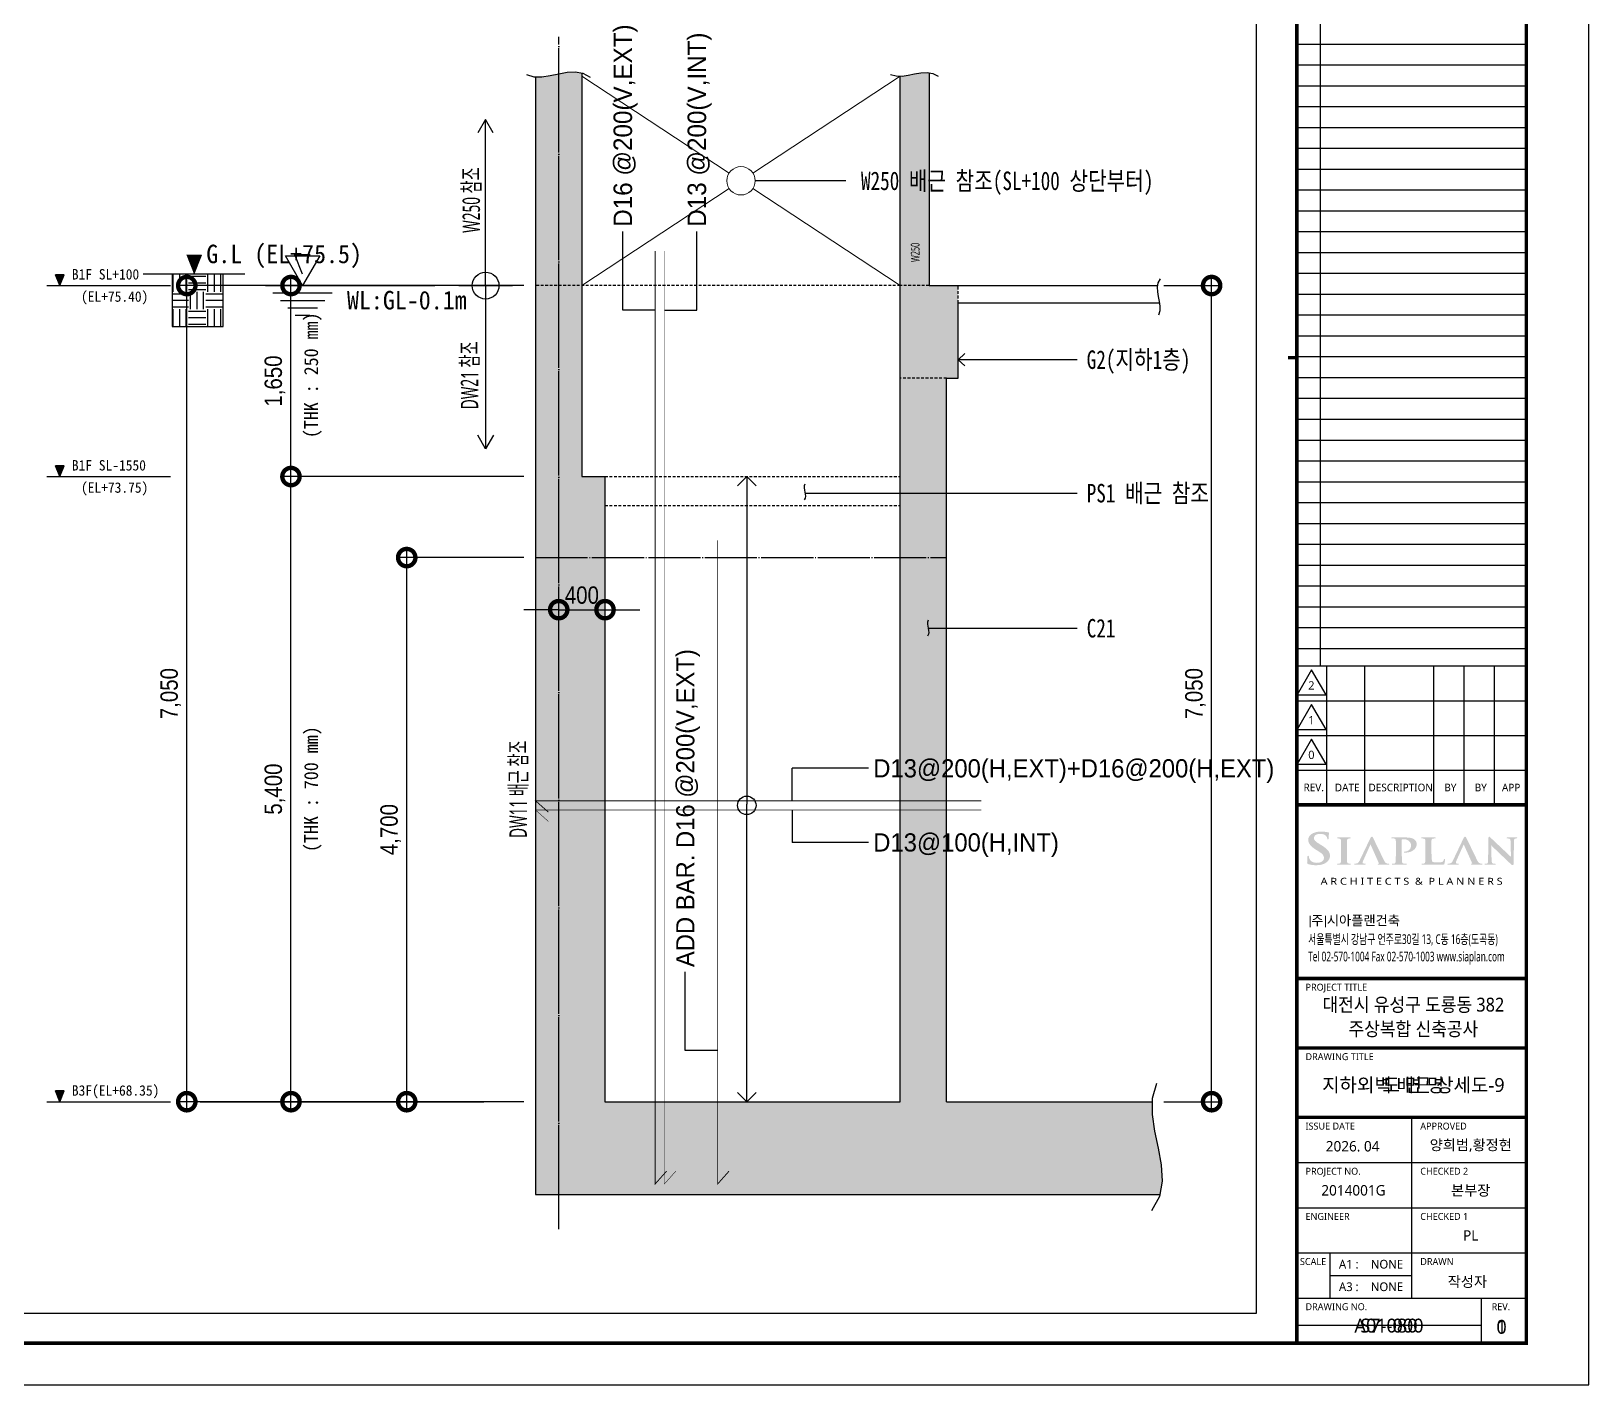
# Model space of a CAD drawing. Header units: millimetres. Extents: x 0 to 252030, y -124740 to 196020.
# Drawn here: x 238573 to 252030, y -71280 to -59587 of the extents above; entities that cross this region are included whole.
import ezdxf
from ezdxf.enums import TextEntityAlignment as Align

# ---------------------------------------------------------------- set-up
doc = ezdxf.new("R2010")
doc.units = ezdxf.units.MM
doc.header["$LTSCALE"] = 30
for name, pattern in [('CEN', [62, 60, -1, 0, -1]), ('CENTER', [32.5, 30, -1, 0.5, -1]), ('H', [1.3, 0.8, -0.5]), ('HIDDEN', [2, 1, -1])]:
    doc.linetypes.add(name, pattern=pattern)
doc.layers.get('DEFPOINTS').update_dxf_attribs({"color": 142})
for name, color, linetype in [('+S-구조단면', 2, 'Continuous'), ('0-SEC1', 3, 'Continuous'), ('0-TEXT', 3, 'Continuous'), ('0-지시선', 7, 'Continuous'), ('AA-SHEET-TEXT', 3, 'Continuous'), ('CEN', 1, 'CEN'), ('S-CON', 2, 'Continuous'), ('S-EXT BAR', 3, 'Continuous'), ('S-INT BAR', 3, 'HIDDEN'), ('S-SYM', 5, 'Continuous'), ('S-배근 구간선', 31, 'CENTER'), ('TABLE-1', 3, 'Continuous'), ('X-PLAN-B1F$0$A-DIM', 7, 'Continuous'), ('XR-FORM_(도룡동)$0$Sheet', 7, 'Continuous'), ('XR-FORM_(도룡동)$0$TEXT', 3, 'Continuous')]:
    doc.layers.add(name, color=color, linetype=linetype)
doc.styles.get("Standard").update_dxf_attribs({"font": 'malgun.ttf'})
doc.styles.add('X-PLAN-B1F$0$Gdim', font='Dotum.ttf', dxfattribs={"width": 0.9})
doc.styles.add('XR-FORM$0$맑은고딕', font='malgun.ttf')
doc.styles.add('XR-FORM_(도룡동)$0$맑은고딕', font='malgun.ttf')
doc.styles.add('XR-FORM_(도룡동)$0$충북옥천_FORM$0$맑은고딕', font='malgun.ttf')
doc.styles.add('XR-FORM_(도룡동)$1$맑은고딕', font='malgun.ttf')
doc.styles.add('XR-FORM_(도룡동)$2$맑은고딕', font='malgun.ttf')
doc.styles.add('XR-FORM_(도룡동)$3$맑은고딕', font='malgun.ttf')
doc.styles.add('돋음체', font='DotumChe.ttf')
doc.styles.add('맑은고딕', font='malgun.ttf')
doc.styles.add('스타일1', font='Gulim.ttf')
doc.dimstyles.new('X-PLAN-B1F$0$Gdim200', dxfattribs={"dimscale": 200, "dimtxt": 3, "dimasz": 6, "dimexe": 1.5, "dimexo": 2, "dimgap": 1, "dimtad": 1, "dimdec": 0, "dimzin": 0, "dimdsep": 46, "dimlunit": 6, "dimtxsty": 'X-PLAN-B1F$0$Gdim', "dimblk": 'X-PLAN-B1F$0$_DotSmall', "dimcen": 1.5, "dimdle": 1.5, "dimclrd": 1, "dimclre": 1, "dimclrt": 256, "dimazin": 0, "dimtfac": 1, "dimtdec": 0, "dimtix": 1, "dimtmove": 2, "dimatfit": 3, "dimldrblk": 'X-PLAN-B1F$0$_DotSmall', "dimfxl": 1.5, "dimtolj": 1, "dimtzin": 0, "dimlwd": -1, "dimlwe": -1, "dimarcsym": 0})
doc.dimstyles.new('배근범위', dxfattribs={"dimscale": 80, "dimtxt": 1e-06, "dimasz": 2, "dimexe": 0, "dimexo": 0, "dimgap": 0, "dimtad": 1, "dimdec": 0, "dimzin": 0, "dimdsep": 46, "dimlunit": 6, "dimtxsty": 'Standard', "dimblk": 'OPEN90', "dimcen": 0, "dimdle": 2, "dimclrd": 256, "dimclre": 256, "dimclrt": 256, "dimadec": 0, "dimazin": 0, "dimtfac": 1, "dimtdec": 0, "dimtix": 1, "dimtmove": 2, "dimatfit": 3, "dimldrblk": 'DIMDOT', "dimfxl": 1, "dimtolj": 1, "dimtzin": 0, "dimarcsym": 0})

# ---------------------------------------------------------------- blocks, each defined once
blk = doc.blocks.new('XR-FORM_(도룡동)$0$S')
at = {"layer": 'XR-FORM_(도룡동)$0$Sheet'}
h = blk.add_hatch(color=6, dxfattribs=at)
edge = h.paths.add_edge_path()
edge.add_spline(control_points=[(76338, 15545), (76338, 15545), (76295, 15571), (76295, 15571), (76172, 15645), (76132, 15687), (76132, 15744), (76132, 15817), (76203, 15865), (76313, 15865), (76409, 15865), (76454, 15832), (76479, 15807), (76511, 15775), (76518, 15737), (76518, 15729), (76518, 15711), (76524, 15702), (76538, 15702), (76557, 15702), (76559, 15724), (76559, 15744), (76559, 15811), (76562, 15848), (76564, 15870), (76564, 15870), (76565, 15890), (76565, 15890), (76565, 15905), (76548, 15908), (76540, 15909), (76494, 15919), (76430, 15930), (76333, 15930), (76119, 15930), (75970, 15833), (75970, 15695), (75970, 15588), (76037, 15502), (76202, 15401), (76202, 15401), (76273, 15357), (76273, 15357), (76398, 15281), (76423, 15225), (76423, 15165), (76423, 15099), (76352, 15030), (76220, 15030), (76155, 15030), (76041, 15045), (76002, 15150), (75994, 15172), (75988, 15197), (75988, 15211), (75988, 15217), (75988, 15236), (75968, 15236), (75948, 15236), (75946, 15209), (75945, 15201), (75945, 15201), (75945, 15197), (75945, 15197), (75943, 15174), (75938, 15104), (75938, 15040), (75938, 15011), (75943, 15004), (75970, 14994), (76035, 14972), (76103, 14962), (76198, 14962), (76298, 14962), (76379, 14979), (76447, 15013), (76575, 15079), (76595, 15177), (76595, 15230), (76595, 15347), (76528, 15430), (76338, 15545)], knot_values=[0, 0, 0, 0, 1, 1, 1, 2, 2, 2, 3, 3, 3, 4, 4, 4, 5, 5, 5, 6, 6, 6, 7, 7, 7, 8, 8, 8, 9, 9, 9, 10, 10, 10, 11, 11, 11, 12, 12, 12, 13, 13, 13, 14, 14, 14, 15, 15, 15, 16, 16, 16, 17, 17, 17, 18, 18, 18, 19, 19, 19, 20, 20, 20, 21, 21, 21, 22, 22, 22, 23, 23, 23, 24, 24, 24, 25, 25, 25, 26, 26, 26, 27, 27, 27, 27], degree=3, periodic=0)
h = blk.add_hatch(color=6, dxfattribs=at)
edge = h.paths.add_edge_path()
edge.add_spline(control_points=[(77180, 15007), (77180, 15007), (77166, 15007), (77166, 15007), (77156, 15007), (77148, 15007), (77134, 15009), (77098, 15014), (77093, 15029), (77089, 15056), (77084, 15098), (77084, 15641), (77086, 15677), (77089, 15714), (77100, 15725), (77131, 15729), (77143, 15731), (77153, 15732), (77163, 15732), (77163, 15732), (77180, 15732), (77180, 15732), (77188, 15732), (77195, 15739), (77195, 15747), (77195, 15755), (77188, 15761), (77180, 15761), (77180, 15761), (76814, 15761), (76814, 15761), (76806, 15761), (76800, 15755), (76800, 15747), (76800, 15739), (76806, 15732), (76814, 15732), (76814, 15732), (76832, 15732), (76832, 15732), (76847, 15732), (76860, 15730), (76871, 15728), (76897, 15723), (76909, 15710), (76912, 15677), (76912, 15677), (76912, 15677), (76912, 15677), (76914, 15650), (76915, 15103), (76908, 15057), (76904, 15025), (76895, 15014), (76873, 15011), (76858, 15008), (76843, 15007), (76827, 15007), (76826, 15007), (76814, 15007), (76814, 15007), (76806, 15007), (76800, 15000), (76800, 14992), (76800, 14984), (76806, 14977), (76814, 14977), (76814, 14977), (77180, 14977), (77180, 14977), (77188, 14977), (77195, 14984), (77195, 14992), (77195, 15000), (77188, 15007), (77180, 15007)], knot_values=[0, 0, 0, 0, 1, 1, 1, 2, 2, 2, 3, 3, 3, 4, 4, 4, 5, 5, 5, 6, 6, 6, 7, 7, 7, 8, 8, 8, 9, 9, 9, 10, 10, 10, 11, 11, 11, 12, 12, 12, 13, 13, 13, 14, 14, 14, 15, 15, 15, 16, 16, 16, 17, 17, 17, 18, 18, 18, 19, 19, 19, 20, 20, 20, 21, 21, 21, 22, 22, 22, 23, 23, 23, 24, 24, 24, 25, 25, 25, 25], degree=3, periodic=0)
h = blk.add_hatch(color=6, dxfattribs=at)
edge = h.paths.add_edge_path()
edge.add_spline(control_points=[(78289, 15008), (78289, 15008), (78256, 15008), (78256, 15008), (78252, 15008), (78248, 15009), (78243, 15010), (78220, 15014), (78192, 15028), (78158, 15085), (78158, 15085), (77848, 15727), (77836, 15749), (77824, 15773), (77816, 15784), (77802, 15784), (77787, 15784), (77771, 15771), (77757, 15741), (77757, 15741), (77450, 15097), (77450, 15097), (77424, 15042), (77401, 15015), (77350, 15010), (77342, 15009), (77328, 15008), (77317, 15008), (77317, 15008), (77304, 15008), (77304, 15008), (77298, 15008), (77292, 15002), (77292, 14994), (77292, 14987), (77298, 14980), (77304, 14980), (77304, 14980), (77609, 14980), (77609, 14980), (77615, 14980), (77621, 14987), (77621, 14994), (77621, 15002), (77615, 15008), (77609, 15008), (77609, 15008), (77576, 15008), (77576, 15008), (77539, 15008), (77534, 15021), (77534, 15033), (77534, 15044), (77540, 15068), (77552, 15094), (77552, 15094), (77762, 15561), (77762, 15561), (77762, 15561), (78005, 15016), (78004, 15016), (78005, 15014), (78005, 15012), (78004, 15010), (78003, 15008), (78001, 15008), (77998, 15008), (77998, 15008), (77984, 15008), (77984, 15008), (77978, 15008), (77972, 15002), (77972, 14994), (77972, 14987), (77978, 14980), (77984, 14980), (77984, 14980), (78289, 14980), (78289, 14980), (78295, 14980), (78301, 14987), (78301, 14994), (78301, 15002), (78295, 15008), (78289, 15008)], knot_values=[0, 0, 0, 0, 1, 1, 1, 2, 2, 2, 3, 3, 3, 4, 4, 4, 5, 5, 5, 6, 6, 6, 7, 7, 7, 8, 8, 8, 9, 9, 9, 10, 10, 10, 11, 11, 11, 12, 12, 12, 13, 13, 13, 14, 14, 14, 15, 15, 15, 16, 16, 16, 17, 17, 17, 18, 18, 18, 19, 19, 19, 20, 20, 20, 21, 21, 21, 22, 22, 22, 23, 23, 23, 24, 24, 24, 25, 25, 25, 26, 26, 26, 27, 27, 27, 28, 28, 28, 28], degree=3, periodic=0)
h = blk.add_hatch(color=250, dxfattribs=at)
edge = h.paths.add_edge_path()
edge.add_spline(control_points=[(78762, 15355), (78740, 15355), (78721, 15354), (78721, 15339), (78721, 15329), (78732, 15327), (78739, 15326), (78739, 15326), (78761, 15325), (78768, 15325), (78956, 15325), (79092, 15431), (79092, 15577), (79092, 15629), (79059, 15678), (79025, 15703), (79003, 15719), (78945, 15762), (78781, 15762), (78781, 15762), (78772, 15762), (78771, 15762), (78771, 15762), (78376, 15762), (78376, 15762), (78367, 15762), (78360, 15756), (78360, 15748), (78360, 15740), (78367, 15734), (78376, 15734), (78376, 15734), (78423, 15734), (78423, 15734), (78429, 15733), (78435, 15733), (78438, 15732), (78480, 15725), (78488, 15709), (78491, 15677), (78491, 15677), (78491, 15677), (78491, 15677), (78493, 15651), (78494, 15108), (78487, 15062), (78481, 15030), (78474, 15013), (78453, 15010), (78437, 15007), (78422, 15006), (78407, 15006), (78406, 15006), (78396, 15006), (78396, 15006), (78387, 15006), (78380, 14999), (78380, 14991), (78380, 14983), (78387, 14977), (78396, 14977), (78396, 14977), (78791, 14977), (78791, 14977), (78800, 14977), (78807, 14983), (78807, 14991), (78807, 14999), (78800, 15006), (78791, 15006), (78791, 15006), (78781, 15006), (78781, 15006), (78761, 15006), (78733, 15008), (78715, 15010), (78681, 15013), (78672, 15031), (78668, 15061), (78662, 15105), (78662, 15684), (78662, 15690), (78662, 15699), (78664, 15704), (78669, 15705), (78679, 15708), (78707, 15709), (78729, 15709), (78757, 15709), (78810, 15704), (78857, 15670), (78924, 15623), (78931, 15562), (78931, 15520), (78931, 15418), (78833, 15355), (78762, 15355)], knot_values=[0, 0, 0, 0, 1, 1, 1, 2, 2, 2, 3, 3, 3, 4, 4, 4, 5, 5, 5, 6, 6, 6, 7, 7, 7, 8, 8, 8, 9, 9, 9, 10, 10, 10, 11, 11, 11, 12, 12, 12, 13, 13, 13, 14, 14, 14, 15, 15, 15, 16, 16, 16, 17, 17, 17, 18, 18, 18, 19, 19, 19, 20, 20, 20, 21, 21, 21, 22, 22, 22, 23, 23, 23, 24, 24, 24, 25, 25, 25, 26, 26, 26, 27, 27, 27, 28, 28, 28, 29, 29, 29, 30, 30, 30, 31, 31, 31, 32, 32, 32, 32], degree=3, periodic=0)
h = blk.add_hatch(color=250, dxfattribs=at)
edge = h.paths.add_edge_path()
edge.add_spline(control_points=[(79896, 15147), (79880, 15147), (79878, 15134), (79877, 15128), (79875, 15109), (79860, 15082), (79845, 15069), (79815, 15043), (79768, 15042), (79696, 15042), (79592, 15042), (79561, 15049), (79541, 15063), (79541, 15063), (79541, 15063), (79541, 15063), (79522, 15076), (79515, 15314), (79515, 15460), (79515, 15617), (79515, 15645), (79518, 15677), (79521, 15714), (79532, 15724), (79562, 15729), (79578, 15731), (79599, 15732), (79612, 15732), (79620, 15732), (79633, 15732), (79638, 15739), (79640, 15742), (79641, 15745), (79641, 15748), (79641, 15756), (79634, 15762), (79626, 15762), (79626, 15762), (79235, 15762), (79235, 15762), (79226, 15762), (79220, 15756), (79220, 15748), (79220, 15743), (79222, 15738), (79227, 15736), (79227, 15735), (79229, 15735), (79229, 15734), (79235, 15732), (79243, 15732), (79247, 15732), (79265, 15732), (79280, 15731), (79290, 15729), (79331, 15722), (79340, 15709), (79342, 15677), (79344, 15651), (79345, 15108), (79338, 15062), (79332, 15030), (79326, 15013), (79304, 15010), (79290, 15007), (79276, 15006), (79262, 15006), (79262, 15006), (79245, 15006), (79245, 15006), (79237, 15006), (79230, 14999), (79230, 14991), (79230, 14983), (79237, 14977), (79245, 14977), (79245, 14977), (79615, 14977), (79615, 14977), (79615, 14977), (79805, 14976), (79805, 14976), (79874, 14976), (79882, 14981), (79891, 15006), (79901, 15036), (79910, 15113), (79910, 15125), (79910, 15135), (79910, 15147), (79896, 15147)], knot_values=[0, 0, 0, 0, 1, 1, 1, 2, 2, 2, 3, 3, 3, 4, 4, 4, 5, 5, 5, 6, 6, 6, 7, 7, 7, 8, 8, 8, 9, 9, 9, 10, 10, 10, 11, 11, 11, 12, 12, 12, 13, 13, 13, 14, 14, 14, 15, 15, 15, 16, 16, 16, 17, 17, 17, 18, 18, 18, 19, 19, 19, 20, 20, 20, 21, 21, 21, 22, 22, 22, 23, 23, 23, 24, 24, 24, 25, 25, 25, 26, 26, 26, 27, 27, 27, 28, 28, 28, 29, 29, 29, 30, 30, 30, 30], degree=3, periodic=0)
h = blk.add_hatch(color=250, dxfattribs=at)
edge = h.paths.add_edge_path()
edge.add_spline(control_points=[(80974, 15008), (80974, 15008), (80942, 15008), (80942, 15008), (80937, 15008), (80933, 15009), (80928, 15010), (80905, 15014), (80878, 15028), (80843, 15085), (80843, 15085), (80533, 15727), (80521, 15749), (80509, 15773), (80501, 15784), (80487, 15784), (80472, 15784), (80457, 15771), (80442, 15741), (80442, 15741), (80135, 15097), (80135, 15097), (80109, 15042), (80086, 15015), (80035, 15010), (80027, 15009), (80013, 15008), (80002, 15008), (80002, 15008), (79989, 15008), (79989, 15008), (79983, 15008), (79977, 15002), (79977, 14994), (79977, 14987), (79983, 14980), (79989, 14980), (79989, 14980), (80294, 14980), (80294, 14980), (80300, 14980), (80306, 14987), (80306, 14994), (80306, 15002), (80300, 15008), (80294, 15008), (80294, 15008), (80261, 15008), (80261, 15008), (80224, 15008), (80219, 15021), (80219, 15033), (80219, 15044), (80225, 15068), (80237, 15094), (80237, 15094), (80447, 15561), (80447, 15561), (80447, 15561), (80690, 15016), (80690, 15016), (80690, 15014), (80690, 15012), (80689, 15010), (80688, 15008), (80686, 15008), (80683, 15008), (80683, 15008), (80669, 15008), (80669, 15008), (80663, 15008), (80657, 15002), (80657, 14994), (80657, 14987), (80663, 14980), (80669, 14980), (80669, 14980), (80974, 14980), (80974, 14980), (80980, 14980), (80986, 14987), (80986, 14994), (80986, 15002), (80980, 15008), (80974, 15008)], knot_values=[0, 0, 0, 0, 1, 1, 1, 2, 2, 2, 3, 3, 3, 4, 4, 4, 5, 5, 5, 6, 6, 6, 7, 7, 7, 8, 8, 8, 9, 9, 9, 10, 10, 10, 11, 11, 11, 12, 12, 12, 13, 13, 13, 14, 14, 14, 15, 15, 15, 16, 16, 16, 17, 17, 17, 18, 18, 18, 19, 19, 19, 20, 20, 20, 21, 21, 21, 22, 22, 22, 23, 23, 23, 24, 24, 24, 25, 25, 25, 26, 26, 26, 27, 27, 27, 28, 28, 28, 28], degree=3, periodic=0)
h = blk.add_hatch(color=250, dxfattribs=at)
edge = h.paths.add_edge_path()
edge.add_spline(control_points=[(81976, 15761), (81976, 15761), (81692, 15761), (81692, 15761), (81686, 15761), (81681, 15755), (81681, 15747), (81681, 15739), (81686, 15732), (81692, 15732), (81692, 15732), (81700, 15732), (81702, 15732), (81718, 15732), (81744, 15732), (81760, 15726), (81783, 15717), (81794, 15705), (81795, 15641), (81795, 15641), (81806, 15233), (81806, 15224), (81806, 15224), (81806, 15202), (81806, 15202), (81797, 15210), (81212, 15762), (81212, 15762), (81199, 15775), (81187, 15784), (81176, 15784), (81158, 15784), (81158, 15750), (81158, 15740), (81158, 15740), (81148, 15134), (81148, 15134), (81147, 15045), (81143, 15018), (81117, 15011), (81101, 15006), (81079, 15006), (81068, 15006), (81067, 15006), (81057, 15006), (81057, 15006), (81051, 15006), (81046, 14999), (81046, 14991), (81046, 14983), (81051, 14976), (81057, 14976), (81057, 14976), (81353, 14976), (81353, 14976), (81359, 14976), (81364, 14983), (81364, 14991), (81364, 14999), (81359, 15006), (81353, 15006), (81353, 15006), (81342, 15006), (81340, 15006), (81324, 15006), (81303, 15006), (81284, 15013), (81268, 15018), (81251, 15035), (81248, 15122), (81248, 15122), (81237, 15522), (81236, 15534), (81241, 15530), (81780, 15014), (81821, 14978), (81833, 14966), (81851, 14966), (81864, 14966), (81880, 14966), (81882, 14986), (81882, 15002), (81882, 15002), (81894, 15649), (81894, 15649), (81895, 15706), (81903, 15722), (81931, 15729), (81944, 15732), (81952, 15732), (81963, 15732), (81965, 15732), (81976, 15732), (81976, 15732), (81982, 15732), (81987, 15739), (81987, 15747), (81987, 15755), (81982, 15761), (81976, 15761)], knot_values=[0, 0, 0, 0, 1, 1, 1, 2, 2, 2, 3, 3, 3, 4, 4, 4, 5, 5, 5, 6, 6, 6, 7, 7, 7, 8, 8, 8, 9, 9, 9, 10, 10, 10, 11, 11, 11, 12, 12, 12, 13, 13, 13, 14, 14, 14, 15, 15, 15, 16, 16, 16, 17, 17, 17, 18, 18, 18, 19, 19, 19, 20, 20, 20, 21, 21, 21, 22, 22, 22, 23, 23, 23, 24, 24, 24, 25, 25, 25, 26, 26, 26, 27, 27, 27, 28, 28, 28, 29, 29, 29, 30, 30, 30, 31, 31, 31, 32, 32, 32, 33, 33, 33, 33], degree=3, periodic=0)
at = {"layer": 'DEFPOINTS'}
for p, q in [((76315, 52073), (76315, 20700)), ((82250, 38596), (75640, 38596)), ((82250, 37996), (75640, 37996)), ((82250, 37396), (75640, 37396)), ((82250, 36796), (75640, 36796)), ((82250, 36196), (75640, 36196)), ((82250, 35596), (75640, 35596)), ((82250, 34996), (75640, 34996)), ((82250, 34396), (75640, 34396)), ((82250, 33796), (75640, 33796)), ((82250, 33196), (75640, 33196)), ((82250, 32596), (75640, 32596)), ((82250, 31996), (75640, 31996)), ((82250, 31396), (75640, 31396)), ((82250, 30796), (75640, 30796)), ((82250, 30196), (75640, 30196)), ((82250, 29596), (75640, 29596)), ((82250, 28996), (75640, 28996)), ((82250, 28396), (75640, 28396)), ((82250, 27796), (75640, 27796)), ((82250, 27196), (75640, 27196)), ((82250, 26596), (75640, 26596)), ((82250, 25996), (75640, 25996)), ((82250, 25396), (75640, 25396)), ((82250, 24796), (75640, 24796)), ((82250, 24196), (75640, 24196)), ((82250, 23596), (75640, 23596)), ((82250, 22996), (75640, 22996)), ((82250, 22396), (75640, 22396)), ((82250, 21796), (75640, 21796)), ((82250, 21196), (75640, 21196)), ((80950, 1706), (75640, 1706))]:
    blk.add_line(p, q, dxfattribs=at)
at = {"layer": 'XR-FORM_(도룡동)$0$Sheet'}
for p, q in [((75590, 20700), (82204, 20700)), ((76490, 20700), (76490, 16700)), ((77590, 20700), (77590, 16700)), ((79575, 20700), (79575, 16700)), ((80450, 20700), (80450, 16700)), ((81325, 20700), (81325, 16700)), ((75640, 19700), (82254, 19700)), ((75640, 18700), (82254, 18700)), ((75640, 17700), (82254, 17700)), ((78945, 7700), (78945, 2500)), ((75640, 6400), (82250, 6400)), ((75640, 5100), (82250, 5100)), ((75640, 3800), (82250, 3800)), ((76591, 3798), (76591, 2500)), ((76591, 3149), (78945, 3149)), ((75640, 2500), (82250, 2500)), ((80950, 2500), (80950, 1200))]:
    blk.add_line(p, q, dxfattribs=at)
at = {"layer": 'XR-FORM_(도룡동)$0$Sheet', "const_width": 100}
blk.add_lwpolyline([(1850, 57950), (82250, 57950), (82250, 1200), (1850, 1200)], close=True, dxfattribs=at)
for points in [[(75640, 57950), (75640, 1200)], [(75640, 16700), (82250, 16700)], [(75640, 11700), (82250, 11700)], [(75640, 9700), (82250, 9700)], [(75640, 7700), (82250, 7700)]]:
    blk.add_lwpolyline(points, dxfattribs=at)
at = {"layer": 'XR-FORM_(도룡동)$0$Sheet', "linetype": 'Continuous', "const_width": 100}
blk.add_lwpolyline([(75640, 29575), (75390, 29575)], dxfattribs=at)
at = {"layer": 'XR-FORM_(도룡동)$0$Sheet'}
for points in [[(76065, 20589), (75650, 19869), (76481, 19869)], [(76065, 19589), (75650, 18869), (76481, 18869)], [(76065, 18589), (75650, 17869), (76481, 17869)]]:
    blk.add_lwpolyline(points, close=True, dxfattribs=at)
at = {"layer": 'XR-FORM_(도룡동)$0$Sheet', "color": 3, "const_width": 28}
for points in [[(76026, 13508), (76026, 13172)], [(76466, 13508), (76466, 13172)]]:
    blk.add_lwpolyline(points, dxfattribs=at)
at = {"layer": 'DEFPOINTS', "style": 'XR-FORM_(도룡동)$3$맑은고딕'}
blk.add_text('도 면 명', height=400, dxfattribs=at).set_placement((78996, 8633), align=Align.MIDDLE_CENTER)
at = {"layer": 'XR-FORM_(도룡동)$0$Sheet', "style": 'XR-FORM_(도룡동)$3$맑은고딕'}
for s, height, p in [('2', 240, (76059, 20140)), ('1', 240, (76059, 19140)), ('0', 240, (76059, 18140)), (' REV.', 220, (76090, 17200)), ('DATE', 220, (77090, 17200)), ('DESCRIPTION', 220, (78632, 17200)), ('BY', 220, (80062, 17200)), ('BY', 220, (80938, 17200)), ('APP', 220, (81812, 17200))]:
    blk.add_text(s, height=height, dxfattribs=at).set_placement(p, align=Align.MIDDLE)
at = {"layer": 'XR-FORM_(도룡동)$0$Sheet', "color": 3, "style": 'XR-FORM_(도룡동)$3$맑은고딕', "width": 1.2}
blk.add_text('A R C H I T E C T S  &  P L A N N E R S', height=200, dxfattribs=at).set_placement((78947, 14500), align=Align.MIDDLE_CENTER)
at = {"layer": 'XR-FORM_(도룡동)$0$Sheet', "color": 3, "style": 'XR-FORM_(도룡동)$3$맑은고딕'}
blk.add_text('주 시아플랜건축', height=280, dxfattribs=at).set_placement((76057, 13372), align=Align.MIDDLE_LEFT)
at = {"layer": 'XR-FORM_(도룡동)$0$Sheet', "color": 3, "style": 'XR-FORM_(도룡동)$3$맑은고딕', "width": 0.65}
for s, p in [('서울특별시 강남구 언주로30길 13, C동 16층(도곡동)', (75966, 12833)), ('Tel 02-570-1004 Fax 02-570-1003 www.siaplan.com', (75966, 12333))]:
    blk.add_text(s, height=280, dxfattribs=at).set_placement(p, align=Align.MIDDLE_LEFT)
at = {"layer": 'XR-FORM_(도룡동)$0$Sheet', "style": 'XR-FORM_(도룡동)$3$맑은고딕'}
for s, p in [('PROJECT TITLE', (75890, 11350)), ('DRAWING TITLE', (75890, 9350)), ('ISSUE DATE', (75890, 7350)), ('APPROVED', (79195, 7350)), ('PROJECT NO. ', (75890, 6050)), ('CHECKED 2 ', (79195, 6050)), ('ENGINEER', (75890, 4750)), ('CHECKED 1 ', (79195, 4750)), ('SCALE', (75730, 3450)), ('DRAWN', (79195, 3450)), ('DRAWING NO.', (75890, 2150)), ('REV.', (81250, 2150))]:
    blk.add_text(s, height=200, dxfattribs=at).set_placement(p)
at = {"layer": 'XR-FORM_(도룡동)$0$TEXT'}
for s, height, style, p in [('2026. 04', 300, 'XR-FORM_(도룡동)$3$맑은고딕', (77247, 6870)), ('A1 : ', 250, 'XR-FORM_(도룡동)$0$충북옥천_FORM$0$맑은고딕', (77179, 3474)), ('A3 : ', 250, 'XR-FORM_(도룡동)$0$충북옥천_FORM$0$맑은고딕', (77179, 2825))]:
    blk.add_text(s, height=height, dxfattribs=dict(at, style=style)).set_placement(p, align=Align.MIDDLE_CENTER)
at = {"layer": 'XR-FORM_(도룡동)$0$TEXT', "style": 'XR-FORM_(도룡동)$3$맑은고딕'}
blk.add_text('양희범,황정현', height=300, dxfattribs=at).set_placement((80649, 6901), align=Align.MIDDLE)
blk = doc.blocks.new('XR-FORM_(도룡동)', base_point=(101.33, -56114.51))
at = {"layer": 'DEFPOINTS'}
blk.add_lwpolyline([(0, 0), (420, 0), (420, 297), (0, 297)], close=True, dxfattribs=at)
at = {"xscale": 0.005, "yscale": 0.005, "zscale": 0.005}
blk.add_blockref('XR-FORM_(도룡동)$0$S', (-0.25, 0), dxfattribs=at)
at = {"layer": 'DEFPOINTS', "style": 'XR-FORM_(도룡동)$3$맑은고딕'}
for s, p in [('2014001G', (386.1, 28.01)), ('본부장', (402.99, 28.01)), ('PL', (402.99, 21.51))]:
    blk.add_text(s, height=1.5, dxfattribs=at).set_placement(p, align=Align.MIDDLE)
for p in [(393.26, 17.37), (393.26, 14.12)]:
    blk.add_text('NONE', height=1.25, dxfattribs=at).set_placement(p, align=Align.MIDDLE_RIGHT)
for s, height, p in [('작성자', 1.5, (402.51, 14.85)), ('A01-000', 2, (391.22, 8.53))]:
    blk.add_text(s, height=height, dxfattribs=at).set_placement(p, align=Align.MIDDLE_CENTER)
at = {"layer": 'XR-FORM_(도룡동)$0$TEXT', "style": 'XR-FORM_(도룡동)$3$맑은고딕', "width": 0.9}
for s, p in [('대전시 유성구 도룡동 382', (394.73, 54.74)), ('주상복합 신축공사', (394.73, 51.24))]:
    blk.add_text(s, height=2, dxfattribs=at).set_placement(p, align=Align.MIDDLE_CENTER)
at = {"layer": 'XR-FORM_(도룡동)$0$TEXT', "style": 'XR-FORM_(도룡동)$3$맑은고딕'}
blk.add_text('1', height=2, dxfattribs=at).set_placement((407.43, 8.35), align=Align.MIDDLE_CENTER)
blk = doc.blocks.new('X-PLAN-B1F$0$_DotSmall')
at = {"color": 0, "linetype": 'ByBlock', "const_width": 0.5}
blk.add_lwpolyline([(-0.0625, 0, 1), (0.0625, 0, 1)], format="xyb", close=True, dxfattribs=at)
blk = doc.blocks.new('*D1467')
at = {"layer": 'DEFPOINTS', "color": 0, "transparency": 16777216}
for p in [(240818, -63434), (242931, -63434), (242931, -68834)]:
    blk.add_point(p, dxfattribs=at)
at = {"layer": 'X-PLAN-B1F$0$A-DIM', "color": 1, "transparency": 16777216}
for p, q in [((240818, -68909), (240818, -63359)), ((242831, -63434), (240743, -63434)), ((242831, -68834), (240743, -68834))]:
    blk.add_line(p, q, dxfattribs=at)
at = {"layer": 'X-PLAN-B1F$0$A-DIM', "color": 1, "transparency": 16777216, "xscale": 300, "yscale": 300, "zscale": 300}
for p, rotation in [((240818, -63434), 90), ((240818, -68834), 270)]:
    blk.add_blockref('X-PLAN-B1F$0$_DotSmall', p, dxfattribs=dict(at, rotation=rotation))
at = {"layer": 'X-PLAN-B1F$0$A-DIM', "transparency": 16777216, "insert": (240679, -66134), "char_height": 150, "attachment_point": 5, "rotation": 90, "style": 'X-PLAN-B1F$0$Gdim'}
blk.add_mtext('\\A1;5,400', dxfattribs=at)
blk = doc.blocks.new('*D1468')
at = {"layer": 'DEFPOINTS', "color": 0, "transparency": 16777216}
for p in [(240818, -61784), (242931, -61784), (242931, -63434)]:
    blk.add_point(p, dxfattribs=at)
at = {"layer": 'X-PLAN-B1F$0$A-DIM', "color": 1, "transparency": 16777216}
for p, q in [((240818, -63509), (240818, -61709)), ((242831, -61784), (240743, -61784)), ((242831, -63434), (240743, -63434))]:
    blk.add_line(p, q, dxfattribs=at)
at = {"layer": 'X-PLAN-B1F$0$A-DIM', "color": 1, "transparency": 16777216, "xscale": 300, "yscale": 300, "zscale": 300}
for p, rotation in [((240818, -61784), 90), ((240818, -63434), 270)]:
    blk.add_blockref('X-PLAN-B1F$0$_DotSmall', p, dxfattribs=dict(at, rotation=rotation))
at = {"layer": 'X-PLAN-B1F$0$A-DIM', "transparency": 16777216, "insert": (240679, -62609), "char_height": 150, "attachment_point": 5, "rotation": 90, "style": 'X-PLAN-B1F$0$Gdim'}
blk.add_mtext('\\A1;1,650', dxfattribs=at)
blk = doc.blocks.new('SOIL LEVEL')
at = {"layer": 'S-SYM'}
for p, q in [((1567, 1135), (-629, 1135)), ((20, 750), (20, 1125)), ((161, 750), (161, 1125)), ((301, 750), (301, 1125)), ((723, 1078), (348, 1078)), ((395, 1125), (395, 1135)), ((536, 1125), (536, 1135)), ((676, 1125), (676, 1135)), ((770, 750), (770, 1125)), ((911, 750), (911, 1125)), ((1051, 750), (1051, 1125)), ((348, 703), (0, 703)), ((723, 938), (348, 938)), ((723, 797), (348, 797)), ((395, 375), (395, 750)), ((536, 375), (536, 750)), ((676, 375), (676, 750)), ((1098, 703), (723, 703)), ((348, 563), (0, 563)), ((348, 422), (0, 422)), ((20, 0), (20, 375)), ((161, 0), (161, 375)), ((301, 0), (301, 375)), ((1098, 563), (723, 563)), ((1098, 422), (723, 422)), ((770, 0), (770, 375)), ((911, 0), (911, 375)), ((1051, 0), (1051, 375)), ((723, 328), (348, 328)), ((723, 188), (348, 188)), ((723, 47), (348, 47))]:
    blk.add_line(p, q, dxfattribs=at)
blk.add_lwpolyline([(1098, 1135), (0, 1135), (0, 0), (1098, 0)], close=True, dxfattribs=at)
blk = doc.blocks.new('WATER LEVEL')
at = {"layer": 'S-SYM'}
for p, q in [((-800, 0), (800, 0)), ((-640, -160), (640, -160)), ((-480, -320), (480, -320)), ((-320, -480), (320, -480)), ((-160, -640), (160, -640))]:
    blk.add_line(p, q, dxfattribs=at)
blk.add_lwpolyline([(0, 0), (-370, 640), (370, 640), (0, 0)], dxfattribs=at)
blk = doc.blocks.new('_Open90')
at = {"color": 0, "linetype": 'ByBlock', "lineweight": -2}
for p, q in [((0, 0), (-1, 0)), ((-0.5, 0.5), (0, 0)), ((0, 0), (-0.5, -0.5))]:
    blk.add_line(p, q, dxfattribs=at)
blk = doc.blocks.new('*D1469')
at = {"layer": '0-지시선', "lineweight": -2, "transparency": 16777216}
for p in [(244756, -63594), (244756, -68674)]:
    blk.add_line(p, (244756, -66264), dxfattribs=at)
at = {"layer": 'DEFPOINTS', "color": 0, "transparency": 16777216}
for p in [(244756, -63434), (244756, -63434), (244756, -68834)]:
    blk.add_point(p, dxfattribs=at)
at = {"layer": '0-지시선', "lineweight": -2, "transparency": 16777216, "xscale": 160, "yscale": 160, "zscale": 160}
for p, rotation in [((244756, -63434), 90), ((244756, -68834), 270)]:
    blk.add_blockref('_Open90', p, dxfattribs=dict(at, rotation=rotation))
at = {"layer": '0-지시선', "transparency": 16777216, "insert": (244756, -66264), "char_height": 0.00008, "attachment_point": 5, "rotation": 90}
blk.add_mtext('\\A1;5,400', dxfattribs=at)
blk = doc.blocks.new('DIMDOT')
at = {"linetype": 'Continuous'}
for p, q in [((0, -2), (0, 2)), ((-2, 0), (2, 0))]:
    blk.add_line(p, q, dxfattribs=at)
for radius in [0.5, 0.25]:
    blk.add_circle((0, 0), radius, dxfattribs=at)
blk = doc.blocks.new('기본근 지시선')
at = {"layer": '0-지시선'}
blk.add_line((1650, 700), (0, 700), dxfattribs=at)
blk.add_lwpolyline([(0, 0), (0, 700)], dxfattribs=at)
blk.add_lwpolyline([(0, 0, 0, 96, 0), (0, 288, 0, 0, 0), (0, 264, 0, 0, 0)], format="xyseb", dxfattribs=at)
blk = doc.blocks.new('기본근 지시선-2')
at = {"layer": '0-지시선'}
blk.add_lwpolyline([(0, 0), (700, 0), (700, 1700)], dxfattribs=at)
blk.add_lwpolyline([(0, 0, 0, 96, 0), (288, 0, 0, 0, 0), (264, 0, 0, 0, 0)], format="xyseb", dxfattribs=at)
blk = doc.blocks.new('*D1470')
at = {"layer": 'DEFPOINTS', "color": 0, "transparency": 16777216}
for p in [(243531, -64584), (243131, -65312), (243531, -65312)]:
    blk.add_point(p, dxfattribs=at)
at = {"layer": 'X-PLAN-B1F$0$A-DIM', "color": 1, "transparency": 16777216}
for p, q in [((243131, -64584), (242831, -64584)), ((243131, -65212), (243131, -64509)), ((243131, -64584), (243531, -64584)), ((243531, -65212), (243531, -64509)), ((243531, -64584), (243831, -64584))]:
    blk.add_line(p, q, dxfattribs=at)
at = {"layer": 'X-PLAN-B1F$0$A-DIM', "color": 1, "transparency": 16777216, "xscale": 300, "yscale": 300, "zscale": 300}
blk.add_blockref('X-PLAN-B1F$0$_DotSmall', (243131, -64584), dxfattribs=at)
at = {"layer": 'X-PLAN-B1F$0$A-DIM', "color": 1, "transparency": 16777216, "xscale": 300, "yscale": 300, "zscale": 300, "rotation": 180}
blk.add_blockref('X-PLAN-B1F$0$_DotSmall', (243531, -64584), dxfattribs=at)
at = {"layer": 'X-PLAN-B1F$0$A-DIM', "transparency": 16777216, "insert": (243331, -64459), "char_height": 150, "attachment_point": 5, "style": 'X-PLAN-B1F$0$Gdim'}
blk.add_mtext('\\A1;400', dxfattribs=at)
blk = doc.blocks.new('*D1471')
at = {"layer": 'DEFPOINTS', "color": 0, "transparency": 16777216}
for p in [(248259, -61784), (248771, -61784), (248259, -68834)]:
    blk.add_point(p, dxfattribs=at)
at = {"layer": 'X-PLAN-B1F$0$A-DIM', "color": 1, "transparency": 16777216}
for p, q in [((248771, -68909), (248771, -61709)), ((248359, -61784), (248846, -61784)), ((248359, -68834), (248846, -68834))]:
    blk.add_line(p, q, dxfattribs=at)
at = {"layer": 'X-PLAN-B1F$0$A-DIM', "color": 1, "transparency": 16777216, "xscale": 300, "yscale": 300, "zscale": 300}
for p, rotation in [((248771, -61784), 90), ((248771, -68834), 270)]:
    blk.add_blockref('X-PLAN-B1F$0$_DotSmall', p, dxfattribs=dict(at, rotation=rotation))
at = {"layer": 'X-PLAN-B1F$0$A-DIM', "transparency": 16777216, "insert": (248632, -65309), "char_height": 150, "attachment_point": 5, "rotation": 90, "style": 'X-PLAN-B1F$0$Gdim'}
blk.add_mtext('\\A1;7,050', dxfattribs=at)
blk = doc.blocks.new('*D1472')
at = {"layer": 'DEFPOINTS', "color": 0, "transparency": 16777216}
for p in [(239918, -61784), (242931, -61784), (242931, -68834)]:
    blk.add_point(p, dxfattribs=at)
at = {"layer": 'X-PLAN-B1F$0$A-DIM', "color": 1, "transparency": 16777216}
for p, q in [((239918, -68909), (239918, -61709)), ((242831, -61784), (239843, -61784)), ((242831, -68834), (239843, -68834))]:
    blk.add_line(p, q, dxfattribs=at)
at = {"layer": 'X-PLAN-B1F$0$A-DIM', "color": 1, "transparency": 16777216, "xscale": 300, "yscale": 300, "zscale": 300}
for p, rotation in [((239918, -61784), 90), ((239918, -68834), 270)]:
    blk.add_blockref('X-PLAN-B1F$0$_DotSmall', p, dxfattribs=dict(at, rotation=rotation))
at = {"layer": 'X-PLAN-B1F$0$A-DIM', "transparency": 16777216, "insert": (239779, -65309), "char_height": 150, "attachment_point": 5, "rotation": 90, "style": 'X-PLAN-B1F$0$Gdim'}
blk.add_mtext('\\A1;7,050', dxfattribs=at)
blk = doc.blocks.new('*D1473')
at = {"layer": 'DEFPOINTS', "color": 0, "transparency": 16777216}
for p in [(241818, -64134), (242931, -64134), (242931, -68834)]:
    blk.add_point(p, dxfattribs=at)
at = {"layer": 'X-PLAN-B1F$0$A-DIM', "color": 1, "transparency": 16777216}
for p, q in [((242831, -64134), (241743, -64134)), ((241818, -68909), (241818, -64059)), ((242831, -68834), (241743, -68834))]:
    blk.add_line(p, q, dxfattribs=at)
at = {"layer": 'X-PLAN-B1F$0$A-DIM', "color": 1, "transparency": 16777216, "xscale": 300, "yscale": 300, "zscale": 300}
for p, rotation in [((241818, -64134), 90), ((241818, -68834), 270)]:
    blk.add_blockref('X-PLAN-B1F$0$_DotSmall', p, dxfattribs=dict(at, rotation=rotation))
at = {"layer": 'X-PLAN-B1F$0$A-DIM', "transparency": 16777216, "insert": (241679, -66484), "char_height": 150, "attachment_point": 5, "rotation": 90, "style": 'X-PLAN-B1F$0$Gdim'}
blk.add_mtext('\\A1;4,700', dxfattribs=at)

msp = doc.modelspace()

# ---------------------------------------------------------------- hatches: boundary and pattern name
at = {"layer": '0-지시선'}
for points in [[(239979.90074, -61684.42371), (239914.22254, -61517.96494), (240045.57893, -61517.96494)], [(238820.99515, -61784.42371), (238784.05117, -61690.79065), (238857.93914, -61690.79065)], [(238820.99515, -63434.42371), (238784.05117, -63340.79065), (238857.93914, -63340.79065)], [(238820.99515, -68834.42371), (238784.05117, -68740.79065), (238857.93914, -68740.79065)]]:
    msp.add_hatch(color=256, dxfattribs=at).paths.add_polyline_path(points)
at = {"layer": 'S-CON', "lineweight": -2}
h = msp.add_hatch(color=251, dxfattribs=at)
h.dxf.hatch_style = 1
h.paths.add_polyline_path([(242930.66062, -59980.2616), (242985.7923, -59980.75943), (243057.67419, -59970.16463), (243130.66062, -59955.06449), (243203.18198, -59942.17341), (243273.66868, -59938.20581), (243330.66062, -59948.1503), (243330.66062, -61784.42371), (243330.66062, -63434.42371), (243530.66062, -63434.42371), (243530.66062, -63684.42371), (243530.66062, -68834.42371), (246080.66062, -68834.42371), (246080.66062, -63684.42371), (246080.66062, -63434.42371), (246080.66062, -62584.42371), (246480.66062, -62584.42371), (246480.66062, -68834.42371), (248258.78786, -68834.42371), (248257.79221, -68944.68707), (248278.98181, -69088.45086), (248309.18209, -69234.42371), (248334.96423, -69379.46643), (248342.89944, -69520.43982), (248323.01046, -69634.42371), (242930.66062, -69634.42371)])
h.paths.add_polyline_path([(246330.66062, -61784.42371), (246330.66062, -59945.51661), (246312.91666, -59942.42048), (246260.05164, -59945.39618), (246205.66062, -59955.06449), (246150.9208, -59966.38959), (246097.00938, -59974.33569), (246080.66062, -59974.18807), (246080.66062, -61784.42371)])
h.paths.add_polyline_path([(246080.66062, -62584.42371), (246480.66062, -62584.42371), (246580.65908, -62584.42371), (246580.65971, -61934.42371), (246580.65908, -61934.42371), (246580.65908, -61784.42371), (246330.66062, -61784.42371), (246080.66062, -61784.42371)])

# ---------------------------------------------------------------- linework, layer by layer
at = {"layer": '+S-구조단면', "lineweight": -2}
msp.add_line((240033.16443, -68834.42371), (242484.7596, -68834.42371), dxfattribs=at)
at = {"layer": '0-지시선', "lineweight": 0}
for p, q in [((243330.66062, -59974.18807), (244603.45495, -60812.02722)), ((244807.86629, -60812.02722), (246080.66062, -59974.18807)), ((243330.66062, -61784.42371), (244603.45495, -60946.58456)), ((244807.86629, -60946.58456), (246080.66062, -61784.42371))]:
    msp.add_line(p, q, dxfattribs=at)
at = {"layer": '0-지시선'}
for p, q in [((245612.70259, -60879.30589), (244828.02246, -60879.30589)), ((239979.90074, -61684.42371), (240045.57893, -61517.96494)), ((240983.99365, -61517.96494), (240852.63726, -61517.96494)), ((240918.31546, -61684.42371), (240852.63726, -61517.96494)), ((238857.93914, -61690.79065), (238784.05117, -61690.79065)), ((238820.99515, -61784.42371), (238784.05117, -61690.79065)), ((238820.99515, -61784.42371), (238857.93914, -61690.79065)), ((238708.49515, -61784.42371), (239777.24515, -61784.42371)), ((247609.36926, -62424.42371), (246580.65908, -62424.42371)), ((238857.93914, -63340.79065), (238784.05117, -63340.79065)), ((238820.99515, -63434.42371), (238784.05117, -63340.79065)), ((238820.99515, -63434.42371), (238857.93914, -63340.79065)), ((238708.49515, -63434.42371), (239777.24515, -63434.42371)), ((245259.15952, -63577.61218), (247609.36926, -63577.61218)), ((246323.18405, -64744.32302), (247609.36926, -64744.32302)), ((238857.93914, -68740.79065), (238784.05117, -68740.79065)), ((238820.99515, -68834.42371), (238784.05117, -68740.79065)), ((238820.99515, -68834.42371), (238857.93914, -68740.79065)), ((238708.49515, -68834.42371), (239777.24515, -68834.42371))]:
    msp.add_line(p, q, dxfattribs=at)
for points in [[(246640.66801, -62371.05257), (246580.65908, -62424.42371), (246640.66801, -62477.79485)], [(245255.92041, -63498.78699), (245251.28064, -63515.02799), (245251.1244, -63532.32993), (245253.77311, -63550.30041), (245257.54814, -63568.54701), (245260.77091, -63586.67735), (245261.76281, -63604.29903), (245258.84524, -63621.01963), (245250.3396, -63636.44677)], [(246321.55632, -64674.563), (246316.91655, -64690.804), (246316.76032, -64708.10594), (246319.40902, -64726.07642), (246323.18405, -64744.32302), (246326.40682, -64762.45336), (246327.39872, -64780.07504), (246324.48115, -64796.79564), (246315.97552, -64812.22278)]]:
    msp.add_lwpolyline(points, dxfattribs=at)
at = {"layer": '0-지시선', "lineweight": 0}
msp.add_circle((244705.66062, -60879.30589), 122.36183, dxfattribs=at)
at = {"layer": '0-지시선'}
msp.add_circle((244755.66062, -66274.42385), 80, dxfattribs=at)
at = {"layer": 'CEN', "color": 1, "ltscale": 0.5}
msp.add_line((243130.76758, -69934.42371), (243130.76758, -59634.42371), dxfattribs=at)
at = {"layer": 'S-CON', "color": 4, "linetype": 'Continuous', "lineweight": -2}
for p, q in [((242930.66062, -59980.2616), (242930.66062, -69634.42371)), ((243330.66062, -59948.1503), (243330.66062, -63434.42371)), ((246080.66062, -68834.42371), (246080.66062, -59974.18807)), ((242499.02456, -61784.42371), (242499.02456, -60350.28438)), ((242267.60547, -61784.42371), (242730.44365, -61784.42371)), ((242499.02456, -61784.42371), (242499.02456, -63193.71721)), ((246580.65908, -61934.42371), (248323.29847, -61934.42371)), ((246480.66062, -68834.42371), (246480.66062, -62584.42371)), ((243330.66062, -63434.42371), (243530.66062, -63434.42371)), ((243530.66062, -63434.42371), (243530.66062, -68834.42371)), ((243530.66062, -68834.42371), (246080.66062, -68834.42371)), ((246480.66062, -68834.42371), (248258.78786, -68834.42371)), ((242930.66062, -69634.42371), (248323.01046, -69634.42371))]:
    msp.add_line(p, q, dxfattribs=at)
at = {"layer": 'S-CON', "color": 4, "linetype": 'H', "lineweight": -2}
for p, q in [((246080.66062, -61784.42371), (242930.66062, -61784.42371)), ((246330.66062, -61784.42371), (246080.66062, -61784.42371)), ((246580.65908, -61934.42371), (246580.65908, -61784.42371)), ((246480.66062, -62584.42371), (246080.66062, -62584.42371)), ((243530.66062, -63434.42371), (246080.66062, -63434.42371)), ((243530.66062, -63684.42371), (246080.66062, -63684.42371))]:
    msp.add_line(p, q, dxfattribs=at)
at = {"layer": 'S-CON', "color": 4, "linetype": 'Continuous', "lineweight": -2}
for points in [[(242851.62052, -59961.57542), (242916.58454, -59980.1345), (242985.7923, -59980.75943), (243057.67419, -59970.16463), (243130.66062, -59955.06449), (243203.18198, -59942.17341), (243273.66868, -59938.20581), (243340.5511, -59949.87608), (243402.25966, -59983.89863)], [(245996.38054, -59959.94769), (246045.10356, -59973.86699), (246097.00938, -59974.33569), (246150.9208, -59966.38959), (246205.66062, -59955.06449), (246260.05164, -59945.39618), (246312.91666, -59942.42048), (246363.07848, -59951.17319), (246409.3599, -59976.69009)], [(246330.66062, -59945.51661), (246330.66062, -61784.42371), (248305.93412, -61784.42371)], [(242566.09315, -60465.25911), (242498.51731, -60349.41482), (242430.94148, -60465.25911)], [(248316.47011, -62036.7804), (248326.90959, -62000.23814), (248327.26111, -61961.30877), (248321.30153, -61920.87521), (248312.80771, -61879.82034), (248305.55648, -61839.02708), (248303.3247, -61799.37831), (248309.88923, -61761.75695), (248329.02691, -61727.04589)], [(246480.66062, -62584.42371), (246580.65908, -62584.42371), (246580.65971, -61934.42371)], [(246480.66062, -62584.42371), (246580.65908, -62584.42371), (246580.65908, -61934.42371)], [(246080.66062, -62584.42371), (246080.66062, -62584.42371)], [(242566.60036, -63077.87299), (242499.02452, -63193.71728), (242431.44868, -63077.87299)], [(248296.16022, -68676.3435), (248259.04207, -68806.27155), (248257.79221, -68944.68707), (248278.98181, -69088.45086), (248309.18209, -69234.42371), (248334.96423, -69379.46643), (248342.89944, -69520.43982), (248319.5589, -69654.20467), (248251.5138, -69777.62178)]]:
    msp.add_lwpolyline(points, dxfattribs=at)
msp.add_circle((242499.02456, -61784.42371), 115.94552, dxfattribs=at)
at = {"layer": 'S-EXT BAR', "color": 6, "const_width": 8}
for points in [[(243964.36363, -61484.42371), (243964.36363, -69544.42371), (244062.85484, -69433.71349)], [(244504.36363, -63984.42371), (244504.36363, -69544.42371), (244602.85484, -69433.71349)], [(246780.66062, -66234.42371), (242930.66062, -66234.42371), (243041.37084, -66332.91492)]]:
    msp.add_lwpolyline(points, dxfattribs=at)
at = {"layer": 'S-INT BAR', "color": 6, "lineweight": -2, "const_width": 4}
for points in [[(244044.36363, -61484.42371), (244044.36363, -69544.42371), (244142.85484, -69433.71349)], [(246780.66062, -66314.42371), (242930.66062, -66314.42371), (243041.37084, -66412.91492)]]:
    msp.add_lwpolyline(points, dxfattribs=at)
at = {"layer": 'S-SYM'}
msp.add_line((241238.31546, -61784.42371), (242061.25038, -61784.42371), dxfattribs=at)
at = {"layer": 'S-배근 구간선', "ltscale": 0.5}
msp.add_line((242930.66062, -64134.42371), (246480.66062, -64134.42371), dxfattribs=at)
at = {"layer": 'TABLE-1'}
msp.add_lwpolyline([(227717.25014, -70660.50857), (249159.75014, -70660.50857), (249159.75014, -54454.4916), (227717.25014, -54454.4916)], close=True, dxfattribs=at)

# ---------------------------------------------------------------- block references
at = {"layer": '0-SEC1', "xscale": 60, "yscale": 60, "zscale": 60}
msp.add_blockref('XR-FORM_(도룡동)', (232910.02429, -3438150.57868), dxfattribs=at)
at = {"layer": '0-지시선', "linetype": 'Continuous', "lineweight": -2, "yscale": 0.4, "zscale": 0.4}
for p, xscale in [((243964.36525, -61996.52853), -0.4), ((244044.36228, -61996.52853), 0.4), ((244504.36525, -68391.47123), -0.4)]:
    msp.add_blockref('기본근 지시선-2', p, dxfattribs=dict(at, xscale=xscale))
at = {"layer": '0-지시선', "xscale": 0.4, "yscale": 0.4, "zscale": 0.4}
msp.add_blockref('기본근 지시선', (245148.16316, -66234.42425), dxfattribs=at)
at = {"layer": '0-지시선', "xscale": -0.4, "yscale": 0.4, "zscale": 0.4, "rotation": 180}
msp.add_blockref('기본근 지시선', (245148.16316, -66314.4229), dxfattribs=at)
at = {"layer": 'S-SYM', "xscale": 0.4, "yscale": 0.4, "zscale": 0.4}
for name, p in [('WATER LEVEL', (240918.31546, -61784.42371)), ('SOIL LEVEL', (239792.44734, -62138.53102))]:
    msp.add_blockref(name, p, dxfattribs=at)

# ---------------------------------------------------------------- texts
at = {"layer": '+S-구조단면', "lineweight": -2, "style": '맑은고딕', "width": 0.6}
msp.add_text('W250', height=75, rotation=89.999999998, dxfattribs=at).set_placement((246210.35309, -61497.53235), align=Align.MIDDLE_CENTER)
at = {"layer": '0-TEXT', "linetype": 'Continuous', "style": '스타일1'}
for s, height, p in [('D16 @200(V,EXT)', 160, (243684.36579, -61276.52853)), ('D13 @200(V,INT)', 160, (244324.36174, -61276.52853)), ('ADD BAR. D16 @200(V,EXT)', 157.248, (244224.36579, -67671.47123))]:
    msp.add_text(s, height=height, rotation=90, dxfattribs=at).set_placement(p, align=Align.MIDDLE_LEFT)
at = {"layer": '0-TEXT', "color": 4, "style": '돋음체', "width": 0.8}
for s, p in [(' W250 배근 참조(SL+100 상단부터)', (245659.36926, -60879.30589)), (' G2(지하1층)', (247609.36926, -62424.42371)), (' PS1 배근 참조', (247609.36926, -63577.61218)), (' C21', (247609.36926, -64744.32302))]:
    msp.add_text(s, height=160, dxfattribs=at).set_placement(p, align=Align.MIDDLE_LEFT)
at = {"layer": '0-TEXT', "color": 2, "style": '돋음체'}
msp.add_text('G.L (EL+75.5)', height=160, dxfattribs=at).set_placement((240086.83382, -61591.04153))
at = {"layer": '0-TEXT', "style": '돋음체'}
for s, height, p in [('B1F SL+100', 90, (238925.21109, -61731.89623)), ('(EL+75.40)', 90, (239004.11854, -61924.00547)), ('WL:GL-0.1m', 160, (241301.60965, -61990.23521)), ('B1F SL-1550', 90, (238925.21109, -63381.89623)), ('(EL+73.75)', 90, (239004.11854, -63574.00547)), ('B3F(EL+68.35)', 90, (238925.21109, -68781.89623))]:
    msp.add_text(s, height=height, dxfattribs=at).set_placement(p)
at = {"layer": '0-TEXT', "color": 1, "linetype": 'Continuous', "style": '돋음체'}
for s, p in [('(THK : 250 mm)', (241000.95986, -62559.42371)), ('(THK : 700 mm)', (241000.95986, -66134.42371))]:
    msp.add_text(s, height=120, rotation=90, dxfattribs=at).set_placement(p, align=Align.MIDDLE)
at = {"layer": '0-TEXT', "linetype": 'Continuous', "style": '스타일1'}
for s, p in [('D13@200(H,EXT)+D16@200(H,EXT)', (245848.16316, -65954.42371)), ('D13@100(H,INT)', (245848.16316, -66594.42236))]:
    msp.add_text(s, height=157.248, dxfattribs=at).set_placement(p, align=Align.MIDDLE_LEFT)
at = {"layer": 'AA-SHEET-TEXT'}
for s, style, p in [('지하외벽 배근 상세도-9', 'XR-FORM$0$맑은고딕', (250513.90026, -68690.0206)), ('S7-080', 'XR-FORM_(도룡동)$2$맑은고딕', (250303.50013, -70768.09032)), ('0', '맑은고딕', (251275.95675, -70778.92003))]:
    msp.add_text(s, height=120, dxfattribs=dict(at, style=style)).set_placement(p, align=Align.MIDDLE_CENTER)
for style, p in [('XR-FORM_(도룡동)$0$맑은고딕', (250425.41387, -70237.84788)), ('XR-FORM_(도룡동)$1$맑은고딕', (250425.41387, -70432.61602))]:
    msp.add_text('NONE', height=75, dxfattribs=dict(at, style=style)).set_placement(p, align=Align.MIDDLE_RIGHT)
at = {"layer": 'S-CON', "color": 4, "linetype": 'Continuous', "lineweight": -2, "style": '맑은고딕', "width": 0.6}
for s, p in [('W250 참조', (242375.58585, -61045.8031)), ('DW21 참조', (242360.5902, -62559.42371)), ('DW11 배근 참조', (242780.5902, -66134.42371))]:
    msp.add_text(s, height=150, rotation=90.000000002, dxfattribs=at).set_placement(p, align=Align.MIDDLE_CENTER)

# ---------------------------------------------------------------- dimensions: what is measured, and where the dimension line sits
at = {"layer": '0-지시선'}
dim = msp.add_linear_dim(base=(244755.66062, -63434.42371), p1=(244755.66062, -68834.42371), p2=(244755.66062, -63434.42371), angle=270, dimstyle='배근범위', override={"dimblk": 'Open90'}, dxfattribs=at)
dim.commit()
dim.dimension.update_dxf_attribs({"geometry": '*D1469', "text_midpoint": (244755.66062, -66264.42358), "dimtype": 160})
at = {"layer": 'X-PLAN-B1F$0$A-DIM'}
for base, p1, p2, picture, middle in [((239918.16062, -61784.42371), (242930.66062, -68834.42371), (242930.66062, -61784.42371), '*D1472', (239778.60838, -65309.42371)), ((240818.16062, -61784.42371), (242930.66062, -63434.42371), (242930.66062, -61784.42371), '*D1468', (240678.60838, -62609.42371)), ((248771.28786, -61784.42371), (248258.78786, -68834.42371), (248258.78786, -61784.42371), '*D1471', (248631.73563, -65309.42371)), ((240818.16062, -63434.42371), (242930.66062, -68834.42371), (242930.66062, -63434.42371), '*D1467', (240678.60838, -66134.42371)), ((241818.16062, -64134.42371), (242930.66062, -68834.42371), (242930.66062, -64134.42371), '*D1473', (241678.60838, -66484.42371))]:
    dim = msp.add_linear_dim(base=base, p1=p1, p2=p2, angle=90, dimstyle='X-PLAN-B1F$0$Gdim200', override={"dimscale": 50, "dimblk": 'X-PLAN-B1F$0$_DotSmall'}, dxfattribs=at)
    dim.commit()
    dim.dimension.update_dxf_attribs({"geometry": picture, "text_midpoint": middle})
dim = msp.add_linear_dim(base=(243530.66062, -64584.42371), p1=(243130.76758, -65311.87353), p2=(243530.66062, -65311.87353), dimstyle='X-PLAN-B1F$0$Gdim200', override={"dimscale": 50, "dimtxsty": 'X-PLAN-B1F$0$Gdim', "dimblk": 'X-PLAN-B1F$0$_DotSmall'}, dxfattribs=at)
dim.commit()
dim.dimension.update_dxf_attribs({"geometry": '*D1470', "text_midpoint": (243330.7141, -64459.32195)})

doc.saveas('drawing.dxf')
